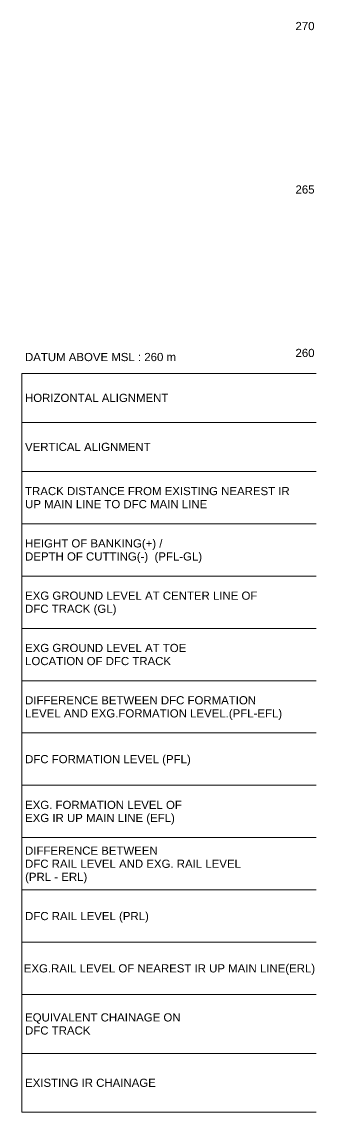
# Model space of a CAD drawing. Header units: metres. Extents: x 30905 to 43495, y -2428 to -1873.
# Drawn here: x 33905 to 33995, y -2231 to -1897.5 of the extents above; entities that cross this region are included whole.
import ezdxf
from ezdxf.enums import TextEntityAlignment as Align

# ---------------------------------------------------------------- set-up
doc = ezdxf.new("R2010")
doc.units = ezdxf.units.M
doc.header["$MEASUREMENT"] = 0
for name, color, linetype, lineweight in [('LS DATUM', 7, 'Continuous', 0), ('LS DATUM Y', 7, 'Continuous', 0), ('LS DIFF. EXG.RL & PRO. RL', 10, 'Continuous', 0), ('LS DIFF. PFL & EFL', 10, 'Continuous', 0), ('LS EXG FL', 7, 'Continuous', 0), ('LS EXG GL AT PRO TOE', 7, 'Continuous', 0), ('LS EXG. GL', 7, 'Continuous', 0), ('LS EXG. IR CH', 7, 'Continuous', 0), ('LS EXG. RL', 7, 'Continuous', 0), ('LS FRAME', 7, 'Continuous', 0), ('LS HORIZONTAL ALIGNMENT', 10, 'Continuous', 0), ('LS PRO. CUT & FILL', 10, 'Continuous', 0), ('LS PRO. DFCC CH', 10, 'Continuous', 0), ('LS PRO. FL', 10, 'Continuous', 0), ('LS PRO. RL', 10, 'Continuous', 0), ("LS TRACK CENTER's", 10, 'Continuous', 0), ('LS VERTICAL ALIGNMENT', 10, 'Continuous', 0)]:
    doc.layers.add(name, color=color, linetype=linetype, lineweight=lineweight)
doc.styles.add('Style-Arial', font='arial.ttf')
doc.styles.add('StyleArial', font='arial.ttf')

msp = doc.modelspace()

# ---------------------------------------------------------------- linework, layer by layer
at = {"layer": 'LS FRAME'}
for points in [[(33995, -2231), (33905, -2231), (33905, -2005)], [(33905, -2005), (33995, -2005)], [(33995, -2020), (33905, -2020)], [(33995, -2035), (33905, -2035)], [(33995, -2051), (33905, -2051)], [(33905, -2051), (33995, -2051)], [(33995, -2067), (33905, -2067)], [(33905, -2067), (33995, -2067)], [(33995, -2083), (33905, -2083)], [(33905, -2083), (33995, -2083)], [(33995, -2099), (33905, -2099)], [(33995, -2115), (33905, -2115)], [(33905, -2115), (33995, -2115)], [(33995, -2131), (33905, -2131)], [(33905, -2131), (33995, -2131)], [(33995, -2147), (33905, -2147)], [(33905, -2147), (33995, -2147)], [(33995, -2163), (33905, -2163)], [(33905, -2163), (33995, -2163)], [(33995, -2179), (33905, -2179)], [(33995, -2195), (33905, -2195)], [(33995, -2213), (33905, -2213)]]:
    msp.add_lwpolyline(points, dxfattribs=at)
at = {"layer": 'LS FRAME', "color": 7, "linetype": 'Continuous', "lineweight": 0}
msp.add_3dface([(33995, -2099), (33915, -2099), (33915, -2099)], dxfattribs=at)

# ---------------------------------------------------------------- texts
at = {"layer": 'LS DATUM', "color": 7, "style": 'StyleArial'}
msp.add_text('DATUM ABOVE MSL : 260 m', height=2.5, rotation=0, dxfattribs=at).set_placement((33905.97, -2000), align=Align.MIDDLE_LEFT)
at = {"layer": 'LS DATUM Y', "color": 7, "lineweight": 0, "style": 'Style-Arial'}
for s, p in [('270', (33994.5, -1900)), ('270', (33994.5, -1900)), ('265', (33994.5, -1950)), ('260', (33994.5, -2000))]:
    msp.add_text(s, height=2.5, dxfattribs=at).set_placement(p, align=Align.RIGHT)
at = {"layer": 'LS DIFF. EXG.RL & PRO. RL', "color": 10, "style": 'StyleArial'}
for s, p in [('DIFFERENCE BETWEEN ', (33906, -2151)), ('DFC RAIL LEVEL AND EXG. RAIL LEVEL ', (33906, -2155)), ('(PRL - ERL)', (33906, -2159))]:
    msp.add_text(s, height=2.5, rotation=0, dxfattribs=at).set_placement(p, align=Align.MIDDLE_LEFT)
at = {"layer": 'LS DIFF. PFL & EFL', "color": 10, "style": 'StyleArial'}
for s, p in [('DIFFERENCE BETWEEN DFC FORMATION ', (33906, -2105)), ('LEVEL AND EXG.FORMATION LEVEL.(PFL-EFL)', (33906, -2109))]:
    msp.add_text(s, height=2.5, rotation=0, dxfattribs=at).set_placement(p, align=Align.MIDDLE_LEFT)
at = {"layer": 'LS EXG FL', "style": 'StyleArial'}
for s, p in [('EXG. FORMATION LEVEL OF', (33906, -2137)), ('EXG IR UP MAIN LINE (EFL)', (33906, -2141))]:
    msp.add_text(s, height=2.5, rotation=0, dxfattribs=at).set_placement(p, align=Align.MIDDLE_LEFT)
at = {"layer": 'LS EXG GL AT PRO TOE', "color": 7, "style": 'StyleArial'}
for s, p in [('EXG GROUND LEVEL AT TOE', (33906, -2089)), ('LOCATION OF DFC TRACK', (33906, -2093))]:
    msp.add_text(s, height=2.5, rotation=0, dxfattribs=at).set_placement(p, align=Align.MIDDLE_LEFT)
at = {"layer": 'LS EXG. GL', "color": 7, "style": 'StyleArial'}
for s, p in [('EXG GROUND LEVEL AT CENTER LINE OF ', (33906, -2073)), ('DFC TRACK (GL)', (33906, -2077))]:
    msp.add_text(s, height=2.5, rotation=0, dxfattribs=at).set_placement(p, align=Align.MIDDLE_LEFT)
at = {"layer": 'LS EXG. IR CH', "style": 'StyleArial'}
msp.add_text('EXISTING IR CHAINAGE', height=2.5, rotation=0, dxfattribs=at).set_placement((33906, -2222), align=Align.MIDDLE_LEFT)
at = {"layer": 'LS EXG. RL', "style": 'StyleArial'}
msp.add_text('EXG.RAIL LEVEL OF NEAREST IR UP MAIN LINE(ERL)', height=2.5, rotation=0, dxfattribs=at).set_placement((33905.61, -2187), align=Align.MIDDLE_LEFT)
at = {"layer": 'LS HORIZONTAL ALIGNMENT', "style": 'StyleArial'}
msp.add_text('HORIZONTAL ALIGNMENT', height=2.5, rotation=0, dxfattribs=at).set_placement((33905.97, -2012.5), align=Align.MIDDLE_LEFT)
at = {"layer": 'LS PRO. CUT & FILL', "color": 10, "style": 'StyleArial'}
for s, p in [('HEIGHT OF BANKING(+) /', (33906, -2057)), ('DEPTH OF CUTTING(-)  (PFL-GL)', (33906, -2061))]:
    msp.add_text(s, height=2.5, rotation=0, dxfattribs=at).set_placement(p, align=Align.MIDDLE_LEFT)
at = {"layer": 'LS PRO. DFCC CH', "color": 10, "style": 'Style-Arial'}
for s, p in [('EQUIVALENT CHAINAGE ON ', (33906, -2202)), ('DFC TRACK', (33906, -2206))]:
    msp.add_text(s, height=2.5, rotation=0, dxfattribs=at).set_placement(p, align=Align.MIDDLE_LEFT)
at = {"layer": 'LS PRO. FL', "color": 10, "style": 'StyleArial'}
msp.add_text('DFC FORMATION LEVEL (PFL) ', height=2.5, rotation=0, dxfattribs=at).set_placement((33906, -2123), align=Align.MIDDLE_LEFT)
at = {"layer": 'LS PRO. RL', "color": 10, "style": 'StyleArial'}
msp.add_text('DFC RAIL LEVEL (PRL)', height=2.5, rotation=0, dxfattribs=at).set_placement((33906, -2171), align=Align.MIDDLE_LEFT)
at = {"layer": "LS TRACK CENTER's", "color": 10, "style": 'StyleArial'}
for s, p in [('TRACK DISTANCE FROM EXISTING NEAREST IR ', (33906, -2041)), ('UP MAIN LINE TO DFC MAIN LINE', (33906, -2045))]:
    msp.add_text(s, height=2.5, rotation=0, dxfattribs=at).set_placement(p, align=Align.MIDDLE_LEFT)
at = {"layer": 'LS VERTICAL ALIGNMENT', "style": 'StyleArial'}
msp.add_text('VERTICAL ALIGNMENT', height=2.5, rotation=0, dxfattribs=at).set_placement((33905.97, -2027.5), align=Align.MIDDLE_LEFT)

doc.saveas('drawing.dxf')
